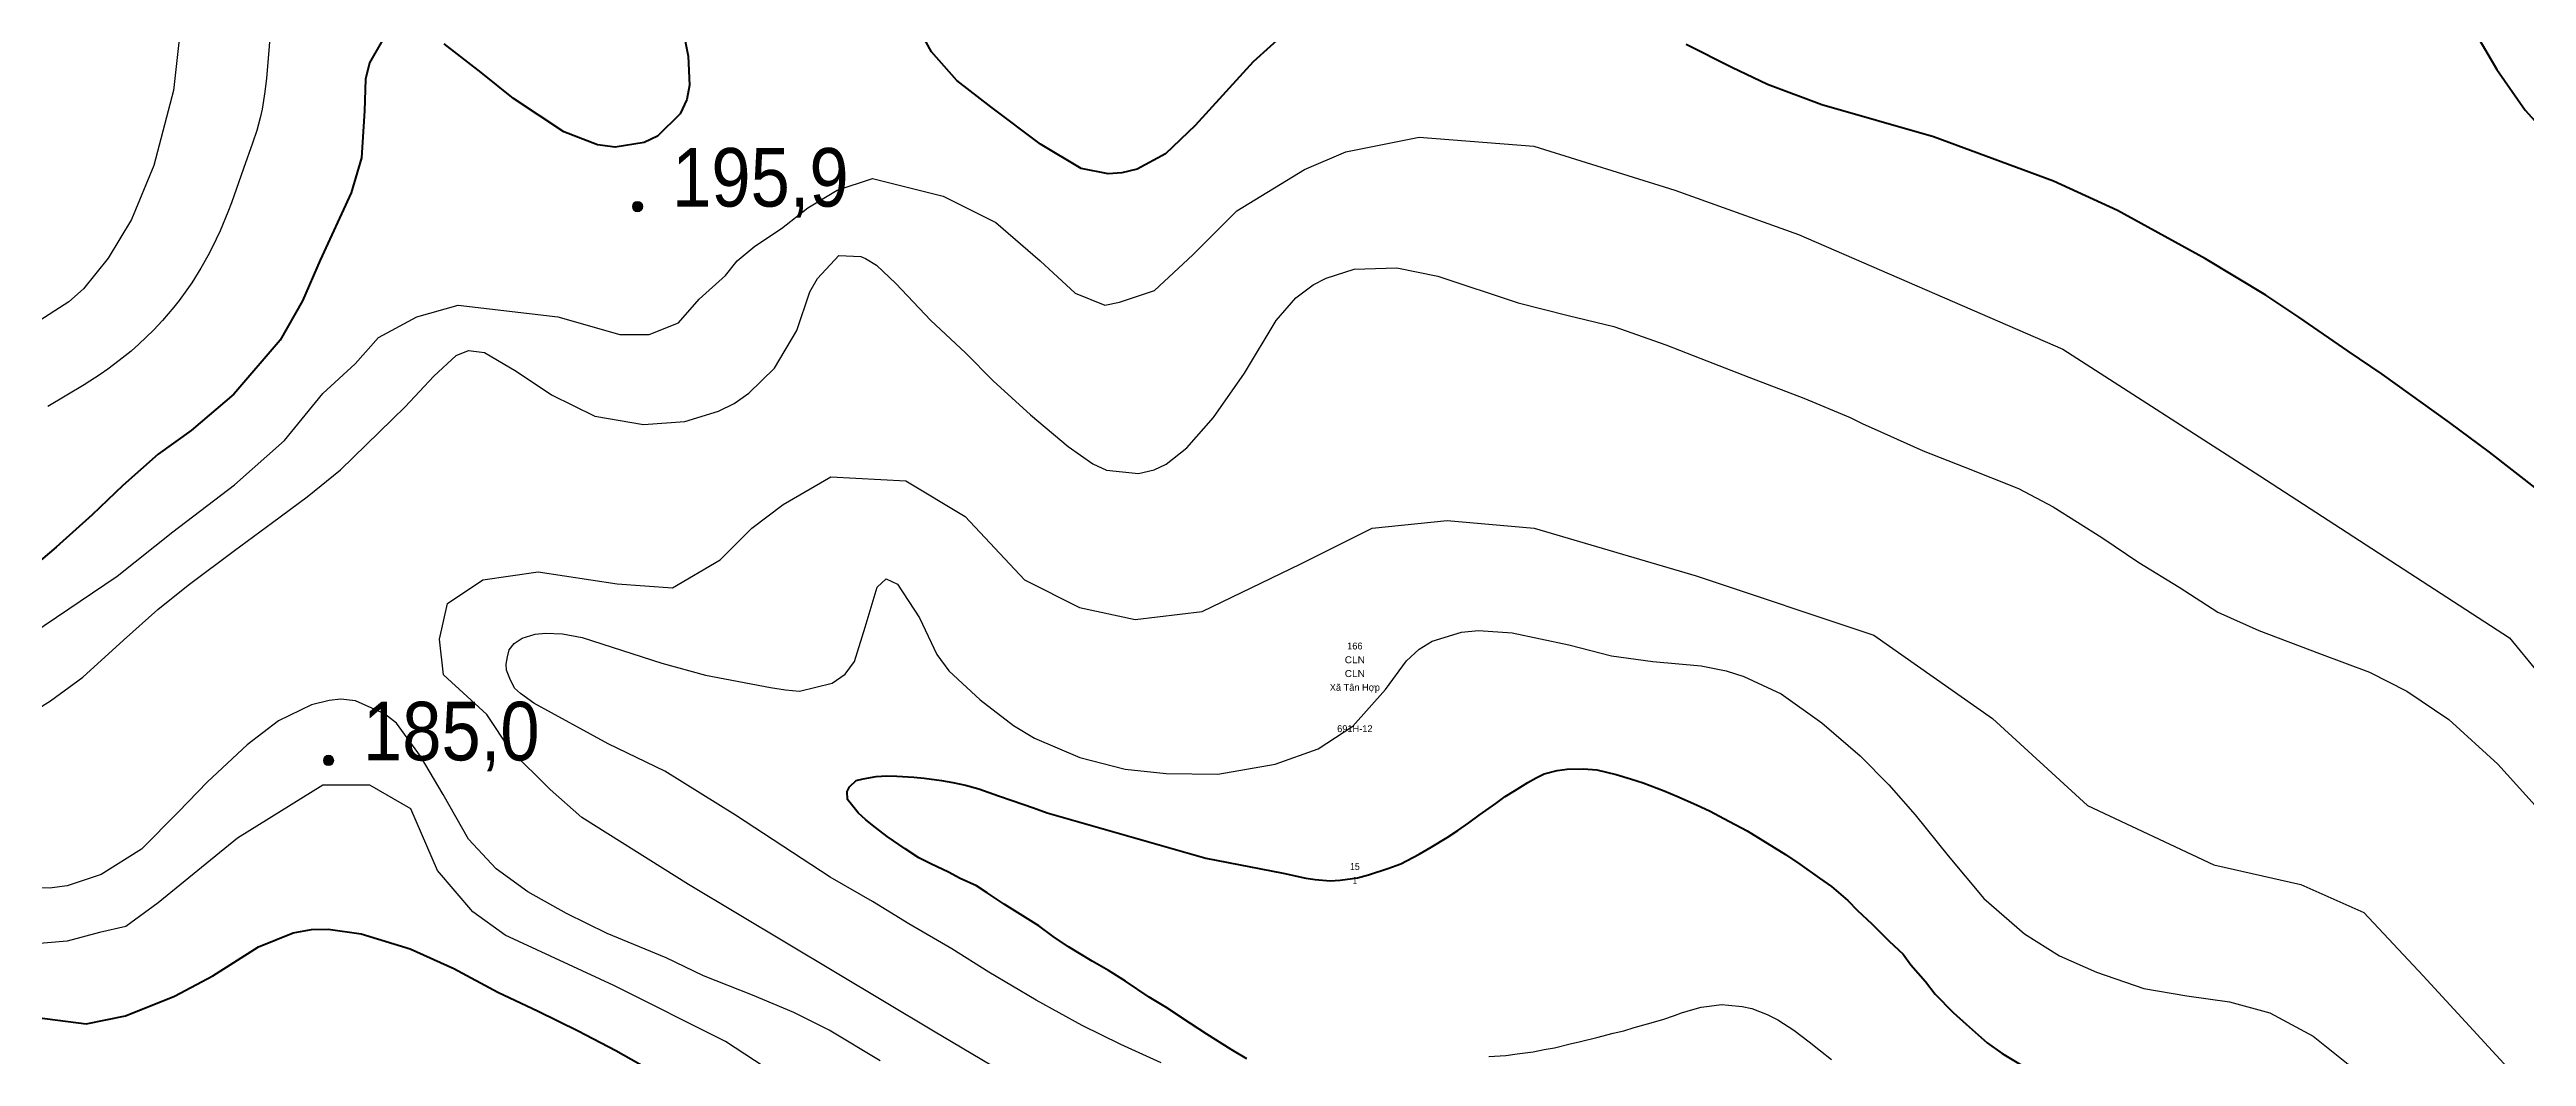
# Model space of a CAD drawing. Header units: metres. Extents: x 549268 to 556659, y 1838059 to 1844558.
# Drawn here: x 555331 to 556049, y 1840340 to 1840632 of the extents above; entities that cross this region are included whole.
import ezdxf
from ezdxf.enums import TextEntityAlignment as Align

# ---------------------------------------------------------------- set-up
doc = ezdxf.new("R2010")
doc.units = ezdxf.units.M
doc.header["$LTSCALE"] = 0.8
for name, color, linetype, lineweight in [('1', 7, 'Continuous', 25), ('2', 7, 'Continuous', 53), ('5', 7, 'Continuous', 13)]:
    doc.layers.add(name, color=color, linetype=linetype, lineweight=lineweight)
doc.layers.add('15', color=7, linetype='Continuous')

msp = doc.modelspace()

# ---------------------------------------------------------------- hatches: boundary and pattern name
at = {"layer": '5'}
for points in [[(555502.88, 1840586.56, 1), (555499.88, 1840586.56, 1)], [(555413.24, 1840425.83, 1), (555410.24, 1840425.83, 1)]]:
    msp.add_hatch(color=256, dxfattribs=at).paths.add_polyline_path(points)

# ---------------------------------------------------------------- linework, layer by layer
at = {"layer": '1'}
for points in [[(555370.74, 1840656.1), (555366.8, 1840620.26), (555361.11, 1840598.49), (555354.57, 1840582.78), (555347.88, 1840571.64), (555340.66, 1840562.72), (555336.43, 1840558.91), (555326.71, 1840552.63)], [(555394.77, 1840635.68), (555394.39, 1840631.84), (555393.74, 1840623.86), (555393.3, 1840619.89), (555392.48, 1840614.84), (555391.93, 1840612.35), (555390.94, 1840608.65), (555389.73, 1840604.95), (555387.07, 1840597.64), (555386.3, 1840595.44), (555385.05, 1840591.86), (555383.62, 1840587.68), (555382.59, 1840584.94), (555380.31, 1840579.53), (555377.99, 1840574.65), (555376.74, 1840572.25), (555374.74, 1840568.72), (555372.07, 1840564.45), (555370.65, 1840562.38), (555368.42, 1840559.33), (555366.86, 1840557.34), (555363.59, 1840553.49), (555361, 1840550.72), (555356.75, 1840546.61), (555354.53, 1840544.65), (555351.08, 1840541.86), (555347.76, 1840539.41), (555345.5, 1840537.85), (555340.87, 1840534.88), (555330.3, 1840528.59)], [(555504.71, 1840549.44), (555513.23, 1840552.86), (555519.2, 1840559.7), (555526.87, 1840566.54), (555530.28, 1840570.81), (555535.39, 1840575.08), (555543.07, 1840580.21), (555550.74, 1840586.2), (555559.26, 1840591.32), (555569.49, 1840594.74), (555589.95, 1840589.61), (555605.29, 1840581.92), (555618.08, 1840570.81), (555628.3, 1840561.41), (555636.83, 1840557.99), (555641.09, 1840558.84), (555651.32, 1840562.26), (555662.4, 1840572.52), (555675.19, 1840585.34), (555694.79, 1840597.31), (555706.72, 1840602.44), (555728.03, 1840606.71), (555761.28, 1840604.15), (555802.19, 1840591.32), (555837.99, 1840578.5), (555914.71, 1840545.17), (555971.82, 1840508.41), (556044.26, 1840461.39), (556103.08, 1840389.59)], [(555317.83, 1840434.77), (555331.13, 1840443.15), (555340.49, 1840449.99), (555352.31, 1840460.74), (555362.28, 1840469.6), (555365.71, 1840472.41), (555371.39, 1840476.97), (555384.44, 1840486.73), (555395.52, 1840494.88), (555405.55, 1840502.35), (555415.18, 1840510.14), (555433.93, 1840528.42), (555442.28, 1840537.35), (555448.77, 1840543.32), (555452.36, 1840544.79), (555456.93, 1840544.24), (555466.13, 1840538.8), (555476.39, 1840531.95), (555488.95, 1840525.7), (555503.1, 1840523.29), (555515.09, 1840524.21), (555524.83, 1840527.16), (555529.37, 1840529.45), (555533.66, 1840532.38), (555541.08, 1840539.68), (555547.56, 1840550.56), (555551.31, 1840561.83), (555553.53, 1840565.66), (555559.73, 1840572.39), (555566.07, 1840572.09), (555567.48, 1840571.52), (555570.7, 1840569.58), (555576.26, 1840564.29), (555586.37, 1840553.51), (555596.49, 1840544.08), (555604.44, 1840535.97), (555615.28, 1840526.16), (555626.23, 1840516.93), (555633.38, 1840511.88), (555637.35, 1840510.1), (555646.64, 1840509.09), (555651.17, 1840510.13), (555654.61, 1840511.78), (555660.63, 1840516.53), (555668.42, 1840525.39), (555677.39, 1840538.23), (555686.53, 1840553.52), (555692.25, 1840560.11), (555697.31, 1840563.86), (555701.08, 1840565.83), (555709.17, 1840568.39), (555721.58, 1840568.76), (555733.48, 1840566.35), (555756.76, 1840558.66), (555771.27, 1840555), (555784.46, 1840551.8), (555799.51, 1840546.41), (555811.41, 1840541.77), (555823.63, 1840537.07), (555839.62, 1840530.97), (555853.02, 1840525.36), (555856.52, 1840523.61), (555861.9, 1840521.17), (555874.23, 1840515.63), (555886.25, 1840510.9), (555901.83, 1840504.75), (555911.91, 1840499.44), (555925.96, 1840490.55), (555936.73, 1840483.23), (555948.43, 1840476.14), (555959.62, 1840468.87), (555971.51, 1840463.49), (555989.15, 1840456.87), (556003.58, 1840451.41), (556014.44, 1840445.89), (556026.6, 1840437.7), (556040.86, 1840424.72), (556051.62, 1840412.76)], [(555279.67, 1840431.47), (555350.42, 1840479.34), (555366.61, 1840492.16), (555384.51, 1840505.84), (555399, 1840518.66), (555410.09, 1840532.34), (555419.46, 1840540.89), (555426.28, 1840548.58), (555437.36, 1840554.56), (555449.3, 1840557.98), (555478.28, 1840554.57), (555496.18, 1840549.44), (555504.71, 1840549.44)], [(555637.59, 1840317.37), (555587.17, 1840347.25), (555516.12, 1840389.77), (555485.18, 1840409.3), (555476.01, 1840417.35), (555464.55, 1840428.84), (555457.67, 1840439.18), (555445.07, 1840450.67), (555443.92, 1840461.02), (555446.22, 1840471.36), (555456.53, 1840478.26), (555472.57, 1840480.55), (555495.49, 1840477.11), (555511.54, 1840475.96), (555525.29, 1840484), (555534.46, 1840493.2), (555543.62, 1840500.09), (555557.38, 1840508.14), (555579.15, 1840506.99), (555596.34, 1840496.64), (555613.53, 1840478.26), (555629.57, 1840470.21), (555645.62, 1840466.76), (555665.1, 1840469.06), (555693.75, 1840482.85), (555714.38, 1840493.2), (555736.15, 1840495.49), (555761.36, 1840493.2), (555808.35, 1840479.41), (555859.92, 1840462.17), (555894.3, 1840438.03), (555921.8, 1840412.75), (555958.47, 1840395.51), (555983.68, 1840389.77), (556002.02, 1840381.72), (556019.21, 1840363.33), (556059.32, 1840319.66)], [(555653.23, 1840338.07), (555641.55, 1840343.39), (555630.31, 1840348.93), (555616.94, 1840356.23), (555603.22, 1840364.36), (555592.53, 1840371.16), (555580.04, 1840378.35), (555569.46, 1840384.92), (555557.24, 1840391.9), (555529.8, 1840409.96), (555509.23, 1840422.74), (555492.86, 1840430.65), (555471.25, 1840442.48), (555467.4, 1840445.26), (555465.7, 1840446.81), (555464.31, 1840449.59), (555463.39, 1840452.06), (555463.23, 1840453.76), (555463.69, 1840455.93), (555464.16, 1840457.94), (555465.54, 1840459.79), (555467.86, 1840461.34), (555471.71, 1840462.42), (555474.64, 1840462.73), (555479.58, 1840462.58), (555485.28, 1840461.5), (555508.4, 1840454.02), (555521.03, 1840450.57), (555539.94, 1840446.95), (555544.29, 1840446.29), (555548.32, 1840445.88), (555557.77, 1840448.23), (555561.58, 1840450.9), (555564.26, 1840454.55), (555567.35, 1840464.5), (555570.87, 1840476.11), (555573.49, 1840478.56), (555576.72, 1840476.95), (555583.14, 1840467.24), (555588.16, 1840456.54), (555591.66, 1840451.86), (555600.72, 1840443.39), (555610.37, 1840435.91), (555616.46, 1840432.27), (555629.62, 1840426.64), (555642.81, 1840423.25), (555654.63, 1840421.99), (555669.6, 1840421.79), (555686.27, 1840424.72), (555698.78, 1840429.23), (555708.81, 1840435.77), (555718.22, 1840446.42), (555724.38, 1840454.68), (555728.03, 1840458.14), (555731.78, 1840460.45), (555740.33, 1840463.09), (555745.22, 1840463.54), (555754.96, 1840462.9), (555771.47, 1840459.33), (555783.82, 1840456.15), (555795.8, 1840454.5), (555809.79, 1840453.28), (555817.01, 1840451.79), (555822.2, 1840450.19), (555832.98, 1840445.14), (555844.83, 1840436.76)], [(555571.71, 1840338.65), (555556.88, 1840347.49), (555546.68, 1840352.64), (555534.71, 1840357.68), (555520.52, 1840363.33), (555509.66, 1840368.49), (555492.59, 1840375.6), (555480.73, 1840381.4), (555469.56, 1840387.66), (555460.4, 1840394.32), (555452.34, 1840402.98), (555445.01, 1840415.93), (555438.45, 1840427.09), (555431.42, 1840436.61), (555427.96, 1840439.34), (555419.57, 1840443.07), (555415.3, 1840443.63), (555411.97, 1840443.26), (555406.84, 1840441.98), (555397.27, 1840437.34), (555388.13, 1840430.34), (555376.67, 1840419.63), (555368.1, 1840410.83), (555357.49, 1840400.11), (555345.85, 1840392.75), (555335.99, 1840389.45)], [(555844.83, 1840436.76), (555855.9, 1840427.18), (555864.21, 1840418.72), (555871.91, 1840410.03), (555881.47, 1840398.11), (555891.8, 1840385.74), (555903.59, 1840375.46), (555913.76, 1840369.07), (555924.41, 1840364.4), (555938.16, 1840359.59), (555950.6, 1840357.45), (555962.99, 1840355.78), (555974.71, 1840352.52), (555987.29, 1840345.82), (555999.39, 1840336.13), (556008.25, 1840326.56), (556018.53, 1840313.95), (556026.99, 1840303.69), (556038.64, 1840291.41), (556047.71, 1840283.22), (556059.44, 1840273.4)], [(555549.01, 1840329.75), (555526.86, 1840344.28), (555494.47, 1840360.53), (555462.93, 1840375.06), (555453.56, 1840381.89), (555443.33, 1840393.86), (555435.66, 1840411.81), (555423.72, 1840418.65), (555410.09, 1840418.65), (555385.37, 1840403.26), (555362.35, 1840384.46), (555352.98, 1840377.62), (555345.3, 1840375.91), (555335.93, 1840373.35), (555325.7, 1840372.49)], [(555335.99, 1840389.45), (555330.85, 1840388.76), (555325.66, 1840388.81)], [(555748.18, 1840339.86), (555753.18, 1840340.21), (555756.44, 1840340.64), (555761.1, 1840341.26), (555764.25, 1840341.92), (555767.27, 1840342.4), (555771.77, 1840343.55), (555774.84, 1840344.27), (555779.59, 1840345.37), (555784.32, 1840346.63), (555787.38, 1840347.35), (555790.33, 1840348.3), (555794.22, 1840349.37), (555796.66, 1840350.01), (555799.02, 1840350.72), (555802.04, 1840351.75), (555804.06, 1840352.57), (555807.41, 1840353.49), (555809.77, 1840354.2), (555812.1, 1840354.5), (555815.67, 1840354.98), (555817.75, 1840354.78), (555821.66, 1840354.43), (555824.51, 1840353.78), (555828.92, 1840352.08), (555832.05, 1840350.52), (555836.63, 1840347.57), (555841.11, 1840344.14), (555844.45, 1840341.58), (555847.64, 1840339)]]:
    msp.add_lwpolyline(points, dxfattribs=at)
at = {"layer": '2'}
for points in [[(555513.05, 1840645.4), (555516, 1840630.2), (555516.46, 1840621.76), (555515.68, 1840617.63), (555513.75, 1840613.49), (555507.16, 1840607.01), (555503.26, 1840605.14), (555494.84, 1840603.8), (555489.71, 1840604.5), (555479.96, 1840608.29), (555465.37, 1840617.93), (555456, 1840625.44), (555445.25, 1840633.8)], [(555427.35, 1840634.9), (555423.64, 1840628.29), (555422.49, 1840623.58), (555422.19, 1840614.31), (555421.27, 1840600.68), (555418.29, 1840590.51), (555409.33, 1840571), (555404.18, 1840559.19), (555397.72, 1840547.82), (555384.32, 1840532.15), (555371.9, 1840521.57), (555362.31, 1840514.69), (555352.14, 1840505.6), (555343.16, 1840497.07), (555332.78, 1840487.69), (555323.79, 1840480.06)], [(555689.74, 1840637.45), (555679.85, 1840628.61), (555663.05, 1840610.08), (555654.42, 1840601.86), (555646.27, 1840597.45), (555641.78, 1840596.34), (555637.79, 1840596.1), (555629.96, 1840597.6), (555618.21, 1840604.71), (555603.78, 1840615.51), (555593.97, 1840623.12), (555586.65, 1840631.45), (555583.98, 1840636.26)], [(556052.47, 1840504.37), (556038.39, 1840515.32), (556026.86, 1840523.9), (556007.33, 1840537.95), (555997.43, 1840544.6), (555983.12, 1840554.46), (555973.6, 1840560.81), (555956.04, 1840571.37), (555930.51, 1840585.45), (555911.94, 1840593.96), (555877.21, 1840606.84), (555844.77, 1840616.13), (555829.03, 1840621.97), (555818.74, 1840626.92), (555805.45, 1840633.6)], [(556034.66, 1840636.37), (556040.5, 1840626.32), (556048.77, 1840614.55), (556057.1, 1840605.38)], [(555586.43, 1840395.77), (555582.93, 1840397.52), (555578.99, 1840400.16), (555573.76, 1840403.78), (555570.36, 1840406.39), (555567.54, 1840408.55), (555565.38, 1840410.58), (555562.22, 1840414.48), (555562.13, 1840416.79), (555562.79, 1840418.14), (555564.76, 1840419.99), (555566.81, 1840420.47), (555570.51, 1840421.17), (555573.64, 1840421.38), (555576.51, 1840421.23), (555581.5, 1840420.94), (555584.49, 1840420.71), (555589.54, 1840420.01), (555592.78, 1840419.38), (555596.47, 1840418.61), (555600.3, 1840417.53), (555606.05, 1840415.56), (555610.02, 1840414.19), (555616.21, 1840412.05), (555620.1, 1840410.57), (555666.17, 1840397.5), (555688.55, 1840393.11), (555695.15, 1840391.64), (555697.83, 1840391.26), (555702.21, 1840390.89), (555705.13, 1840391.07), (555710.11, 1840391.73), (555713.37, 1840392.58), (555718.92, 1840394.48), (555722.74, 1840395.83), (555728.06, 1840398.64), (555731.48, 1840400.68), (555736.18, 1840403.41), (555739.28, 1840405.51), (555742.46, 1840407.72), (555745.44, 1840409.91), (555750.26, 1840413.29), (555752.94, 1840415.33), (555755.68, 1840416.96), (555759.58, 1840419.38), (555761.93, 1840420.74), (555764.3, 1840421.9), (555768.07, 1840422.93), (555770.97, 1840423.31), (555775.7, 1840423.42), (555779.54, 1840423.08), (555785.2, 1840421.72), (555789.27, 1840420.47), (555793.01, 1840419.28), (555799.11, 1840417.03), (555802.7, 1840415.4), (555808.41, 1840412.89), (555812.44, 1840411.11), (555816.41, 1840409), (555823.12, 1840405.35), (555827.7, 1840402.59), (555834.25, 1840398.5), (555838.42, 1840395.68), (555844.12, 1840391.69), (555847.61, 1840389.2), (555852.36, 1840385.2), (555855.17, 1840382.3), (555859.27, 1840378.42), (555861.82, 1840375.91), (555864.36, 1840373.4), (555868.35, 1840369.61), (555870.65, 1840366.54), (555874.89, 1840361.62), (555877.69, 1840357.98), (555882.93, 1840352.67), (555886.65, 1840349.26), (555892.75, 1840343.85), (555897.06, 1840340.73), (555903.82, 1840336.67)], [(555678.07, 1840339.19), (555673.49, 1840341.95), (555666.47, 1840346.4), (555661.74, 1840349.46), (555654.57, 1840354.2), (555649.75, 1840357.15), (555642.82, 1840361.71), (555637.97, 1840364.86), (555633.18, 1840367.6), (555626.3, 1840371.75), (555621.9, 1840374.75), (555617.7, 1840377.78), (555611.59, 1840381.71), (555607.69, 1840384.14), (555602.72, 1840387.38), (555599.61, 1840389.4), (555594.9, 1840391.51), (555591.49, 1840393.38), (555586.43, 1840395.77)], [(555327.22, 1840351.21), (555341.46, 1840349.41), (555352.9, 1840351.7), (555367.06, 1840357.37), (555378.2, 1840363.28), (555391.4, 1840371.75), (555401.51, 1840375.8), (555406.85, 1840376.73), (555411.65, 1840376.84), (555421.21, 1840375.5), (555435.44, 1840371.17), (555448.05, 1840365.45), (555460.88, 1840358.54), (555472.52, 1840353.08), (555484.1, 1840347.34), (555495.03, 1840341.62), (555506.19, 1840335.36)]]:
    msp.add_lwpolyline(points, dxfattribs=at)
at = {"layer": '5'}
for centre in [(555501.38, 1840586.56), (555411.74, 1840425.83)]:
    msp.add_circle(centre, 1.5, dxfattribs=at)

# ---------------------------------------------------------------- texts
at = {"layer": '15'}
for s, p in [('166', (555709.37, 1840458.03)), ('Xã Tân Hợp', (555709.37, 1840446.03)), ('691H-12', (555709.37, 1840434.03))]:
    msp.add_text(s, height=2, dxfattribs=at).set_placement(p, align=Align.CENTER)
for s, width, p in [('CLN', 1.1, (555709.37, 1840454.03)), ('CLN', 1.1, (555709.37, 1840450.03)), ('15', 0.95, (555709.38, 1840394.03)), ('1', 0.75, (555709.37, 1840390.03))]:
    msp.add_text(s, height=2, dxfattribs=dict(at, width=width)).set_placement(p, align=Align.CENTER)
at = {"layer": '5', "width": 0.9}
for s, p in [('195,9', (555511.38, 1840586.56)), ('185,0', (555421.74, 1840425.83))]:
    msp.add_text(s, height=17, dxfattribs=at).set_placement(p)

doc.saveas('drawing.dxf')
